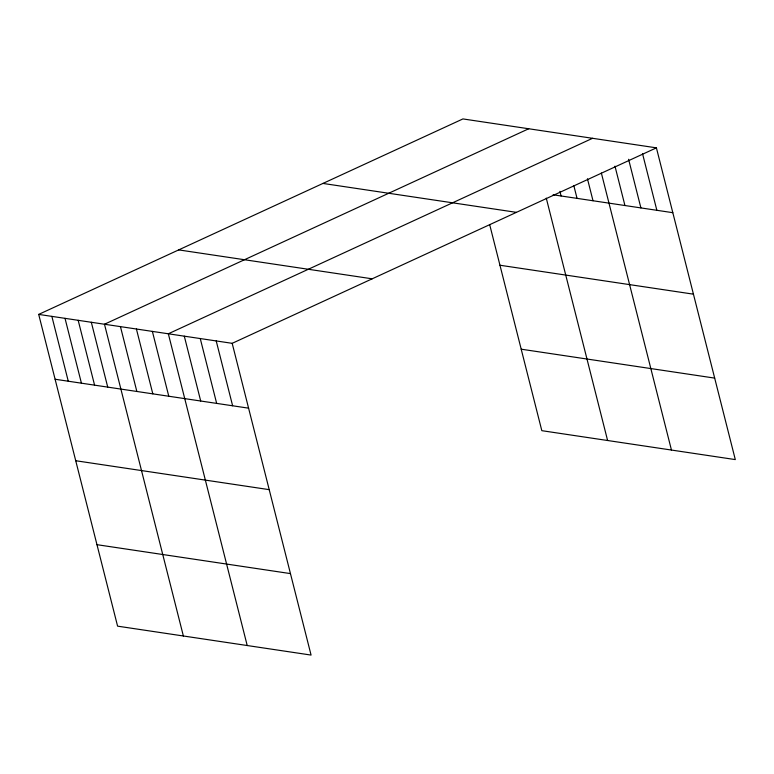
<?xml version="1.0" encoding="UTF-8"?>
<svg xmlns="http://www.w3.org/2000/svg" width="774" height="774" viewBox="0 0 774 774"><rect width="100%" height="100%" fill="white"/><g stroke="black" fill="none" stroke-linecap="round" stroke-linejoin="round"><path stroke-width="1.16" d="M38.7 314.408L232.181 343.327L311.071 655.075L117.59 626.156L38.7 314.408L462.929 118.925L656.41 147.844L735.3 459.592L541.819 430.673L489.652 224.508M528.719 128.755L104.48 324.238L183.37 635.996M592.565 138.294L168.335 333.778L247.216 645.535M232.181 343.327L656.41 147.844M553.1 194.787L672.819 212.686M322.932 183.428L516.413 212.347M499.956 265.24L693.436 294.168M178.697 249.896L372.178 278.814M521.202 349.19L714.683 378.109M55.109 379.25L248.589 408.169M75.726 460.733L269.207 489.652M96.973 544.683L290.453 573.602M642.507 153.562L656.855 210.296M628.594 159.28L640.901 207.916M614.972 166.158L624.937 205.526M601.359 173.037L671.455 450.052M587.447 178.755L593.01 200.756M573.824 185.634L577.046 198.367M559.912 191.352L561.082 195.986M546.27 198.125L607.6 440.503M216.217 340.937L232.626 405.779M200.253 338.557L216.662 403.399M184.299 336.168L200.698 401.009M152.372 331.398L168.78 396.24M136.408 329.008L152.817 393.85M120.444 326.628L136.853 391.47M91.322 322.274L107.731 387.116M78.174 320.31L94.583 385.152M65.016 318.337L81.425 383.178M51.858 316.373L68.267 381.214"/></g></svg>
